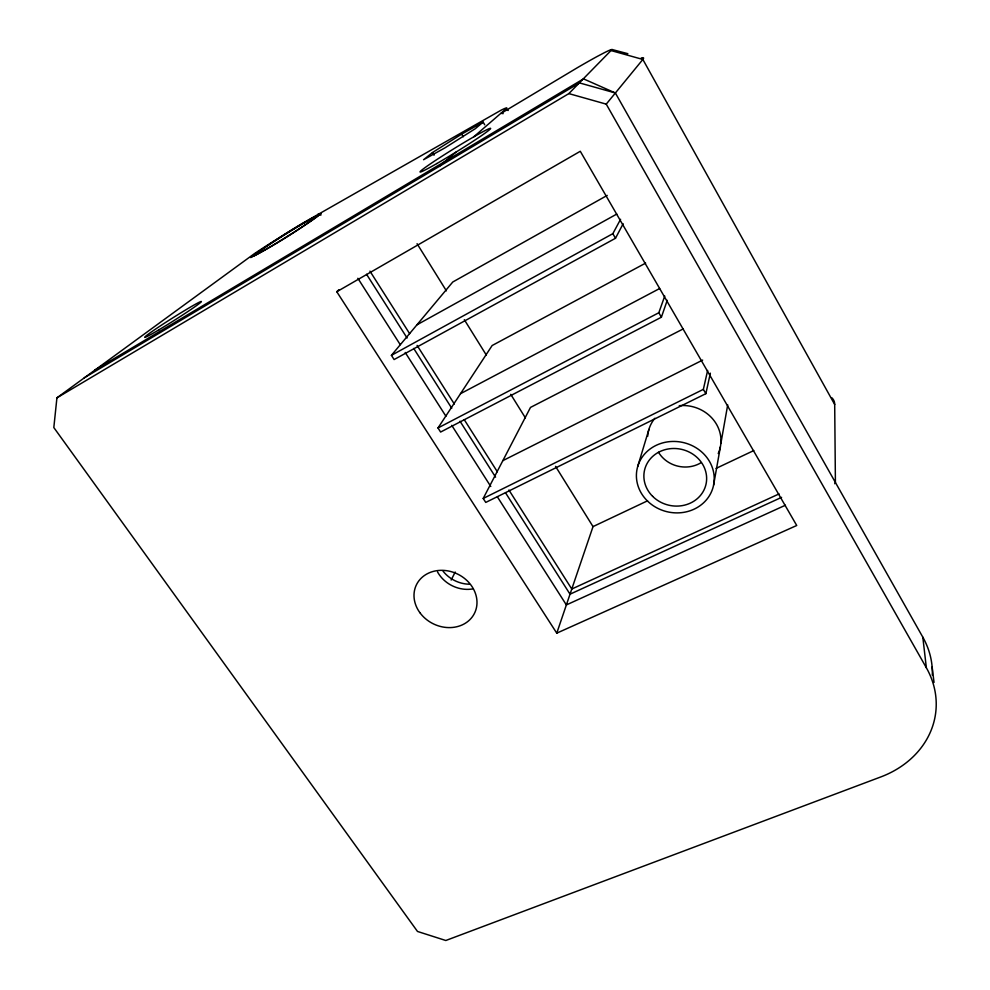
<?xml version="1.0" encoding="UTF-8"?>
<svg xmlns="http://www.w3.org/2000/svg" width="990" height="990" viewBox="0 0 990 990"><rect width="100%" height="100%" fill="white"/><g stroke="black" fill="none" stroke-linecap="round" stroke-linejoin="round"><path stroke-width="1.49" d="M473.715 136.843L506.917 108.083L505.902 108.046A64.387 2.71 -31.7 0 0 501.014 110.237L301.925 223.629A56.814 2.104 -32 0 0 288.276 231.982L266.26 245.891A56.801 2.104 -32 0 0 254.195 253.799L56.925 397.844L53.819 427.556L417.495 931.454L445.809 940.5L880.704 776.977A98.072 82.442 5.7 0 0 926.355 667.755L922.816 637.176L615.372 92.986L583.518 78.866L94.632 370.211M713.592 485.1L720.386 446.861M720.881 443.396L727.712 404.873M683.013 329.014L530.491 407.422L483.207 498.453L485.756 502.413L705.858 393.674L710.362 373.18M705.858 393.674L703.358 389.367L707.627 370.47M637.733 466.426L648.908 429.437M338.964 289.699L336.773 291.741L556.764 633.154L593.022 526.606L647.547 500.816M645.641 263.117L492.141 345.522L438.001 427.965L440.612 432.048L661.394 317.208L667.235 300.329M438.001 427.965L658.808 312.753L664.748 296.035M451.155 580.041L455.202 572.047M607.216 195.401L452.776 282.002L391.409 355.348L394.107 359.556L615.495 238.268L623.143 223.74M391.409 355.348L612.835 233.677L620.582 219.297M834.719 483.726L835.412 482.464L834.694 404.502A85.276 26.594 -29.5 0 0 831.649 397.658M56.925 397.844L568.842 93.605L606.239 104.136L642.857 59.45A91.315 5.519 -31.4 0 0 641.223 58.002M568.842 93.605L612.043 49.5A69.634 3.156 -31.5 0 0 604.246 52.755L597.651 56.22A69.659 3.156 -31.5 0 0 577.578 67.58L501.113 113.343L503.192 113.627M439.176 166.469L455.759 152.25M483.132 122.117L475.274 128.712L444.894 147.894L423.571 159.724L432.457 152.559L461.662 134.108L483.132 122.117L484.704 124.765M84.237 377.834L579.496 82.913L615.372 92.986M336.773 291.741L580.288 151.284L796.727 525.492L556.764 633.154M416.951 324.819L616.77 214.075M460.511 393.686L659.649 288.523M502.846 460.647L702.652 360.088M483.207 498.453L703.358 389.367M716.055 468.406L753.798 450.549M779.043 493.923L571.787 589.025L508.922 490.013M781.605 497.351L570.03 594.186L505.506 492.76M785.404 505.234L566.367 604.927L497.425 496.918M612.241 49.562L627.846 53.695M611.548 50.7L642.857 59.45L834.694 404.502M505.395 109.667L508.254 110.484M318.137 214.088L320.884 215.139M357.86 278.289L400.232 344.656M405.219 352.465L445.921 416.233M451.737 425.341L490.78 486.498M369.951 271.149L409.65 333.68M417.099 345.399L454.323 404.031M464.248 419.661L497.339 471.772M366.56 274.292L407.088 338.011M413.709 348.418L451.749 408.239M460.016 421.233L495.582 477.155M417.062 243.701L446.391 290.85M464.31 319.671L486.3 355.026M510.741 394.329L525.405 417.904M555.551 466.364L593.022 526.606M432.457 152.559L434.053 155.195M461.662 134.108L463.246 136.756M612.835 233.677L615.495 238.268M658.808 312.753L661.394 317.208M606.239 104.136L926.355 667.755M932.135 667L934.028 682.444M922.816 637.176A94.533 80.252 5.2 0 1 932.32 675.155M469.186 584.211A30.566 26.569 26.2 0 1 443.075 571.193M679.251 405.69A36.816 33.858 12.4 0 1 713.295 419.636A36.816 33.858 12.4 0 1 718.233 453.531M647.683 436.281A36.816 33.858 12.4 0 1 654.897 418.238M700.759 462.887A29.688 27.299 12.4 0 1 658.499 452.257M472.515 588.963A30.777 26.705 26.1 0 1 437.506 571.874M321.007 213.692C298.733 230.026 275.245 245.05 250.619 257.573C272.98 241.325 296.431 226.351 321.007 213.692M436.862 163.536A41.518 1.992 -31.7 0 0 490.632 128.49A41.518 1.992 -31.7 0 0 438.409 158.536A41.518 1.992 -31.7 0 0 436.862 163.536M269.428 247.339A38.35 1.411 -32 0 0 318.335 215.387A38.35 1.411 -32 0 0 269.651 244.307A38.35 1.411 -32 0 0 269.428 247.339M159.118 329.695A33.425 1.448 -32.3 0 0 201.378 301.566A33.425 1.448 -32.3 0 0 158.833 326.898A33.425 1.448 -32.3 0 0 159.118 329.695M419.859 612.637A32.336 27.683 26 0 0 474.161 613.924A32.336 27.683 26 0 0 442.456 570.339A32.336 27.683 26 0 0 419.859 612.637M647.175 500.717A39.093 35.529 13.3 0 0 712.664 488.664A39.093 35.529 13.3 0 0 666.109 442.122A39.093 35.529 13.3 0 0 647.175 500.717M652.608 496.324A31.532 28.648 13.3 0 0 705.4 486.498A31.532 28.648 13.3 0 0 667.755 449.052A31.532 28.648 13.3 0 0 652.608 496.324"/></g></svg>
